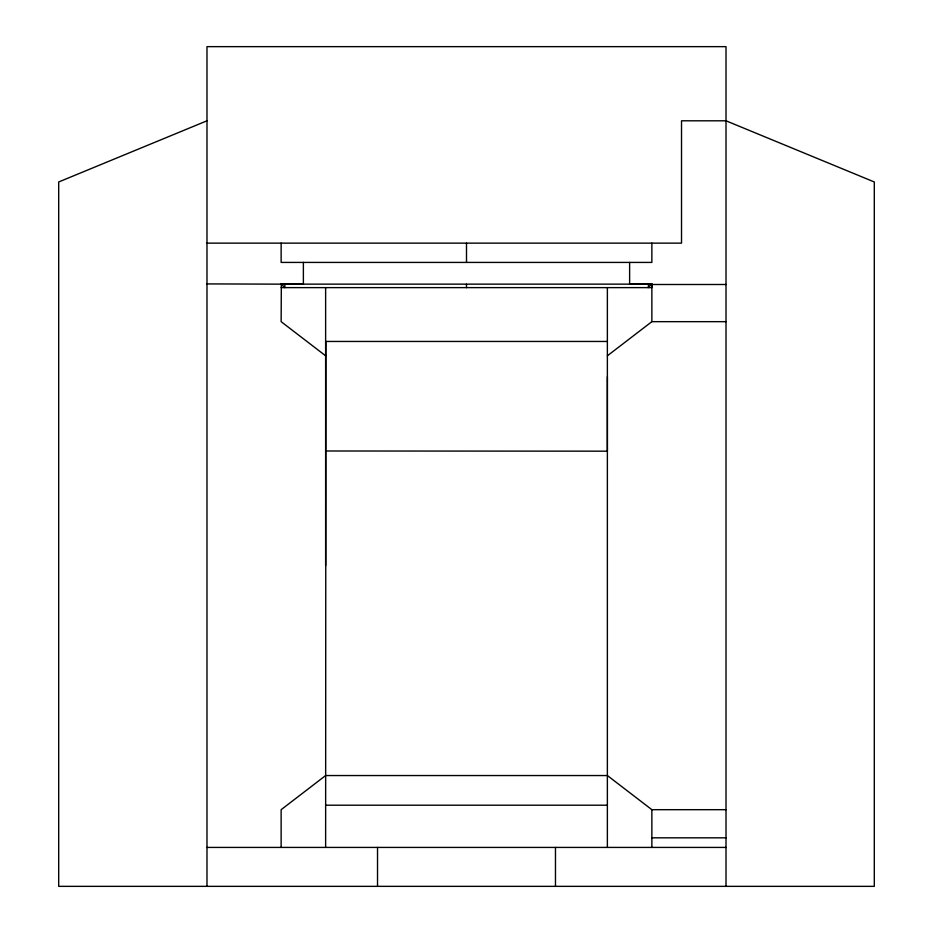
<?xml version="1.0" encoding="UTF-8"?>
<svg xmlns="http://www.w3.org/2000/svg" width="933" height="933" viewBox="0 0 933 933"><rect width="100%" height="100%" fill="white"/><g stroke="black" fill="none" stroke-linecap="round" stroke-linejoin="round"><path stroke-width="1.4" d="M325.629 565.666L325.629 287.621M607.371 376.745L607.371 451.175L325.815 450.989M325.629 847.421L325.862 341.455L607.371 341.455M325.629 355.8L281.136 321.663L281.334 284.145L651.794 284.145L629.623 284.227L629.623 262.418M648.668 284.18L648.155 287.621L651.666 284.145L651.864 287.621L281.136 287.621M607.371 355.8L651.864 321.663L726.014 321.663M206.986 120.8L58.697 181.97L58.697 886.35L874.303 886.35L874.303 181.97L726.014 120.8L681.522 120.8L681.522 243.14L206.986 243.14M629.623 284.227L651.794 284.145M206.986 283.912L303.377 284.227L303.377 262.418M651.864 284.495L726.014 284.495M325.629 805.202L607.371 805.202M281.136 847.421L281.136 809.681L325.629 775.545L607.371 775.545L651.864 809.681L726.014 809.681M651.864 837.822L726.014 837.822M206.986 847.421L726.014 847.421M281.136 283.912L303.377 284.227M281.206 284.145L284.845 287.621L284.81 284.192M726.014 886.35L726.014 46.65L206.986 46.65L206.986 886.35M651.864 243.14L651.864 262.418L281.136 262.418L281.136 243.14M651.864 283.912L651.864 321.663M651.864 809.681L651.864 847.421M607.371 287.621L607.371 847.421M555.473 847.421L555.473 886.35M466.5 243.14L466.5 262.418M466.5 284.227L466.5 287.621M377.527 847.421L377.527 886.35"/></g></svg>
